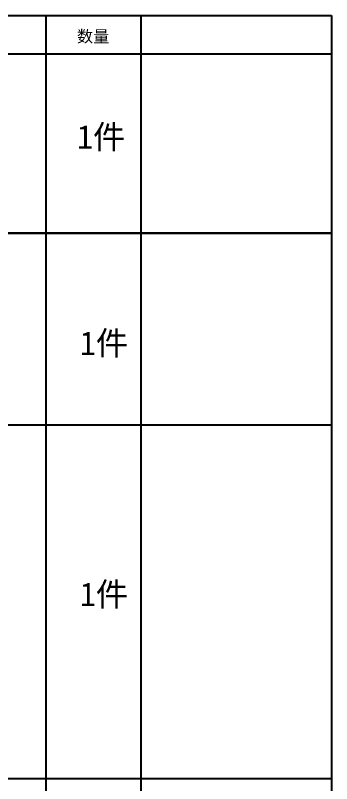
# Model space of a CAD drawing. Header units: millimetres. Extents: x 6817 to 15937, y -5221 to -164.
# Drawn here: x 10315.4 to 10425.2, y -1044.9 to -778.1 of the extents above; entities that cross this region are included whole.
import ezdxf

# ---------------------------------------------------------------- set-up
doc = ezdxf.new("R2010")
doc.units = ezdxf.units.MM
doc.layers.add('图层2', color=108, linetype='Continuous')
doc.styles.get("Standard").update_dxf_attribs({"font": 'txt', "bigfont": 'gbcbig.shx'})

msp = doc.modelspace()

# ---------------------------------------------------------------- linework, layer by layer
at = {"layer": '图层2', "color": 2, "linetype": 'ByBlock'}
for p, q in [((10129.479, -778.098), (10425.184, -778.098)), ((10325.95, -778.098), (10325.95, -853.694)), ((10358.925, -778.098), (10358.925, -853.694)), ((10425.184, -778.098), (10425.184, -853.694)), ((10129.479, -791.449), (10425.184, -791.449)), ((10425.184, -853.694), (10129.479, -853.694)), ((10129.479, -853.694), (10425.184, -853.694)), ((10325.95, -853.694), (10325.95, -1043.18)), ((10358.925, -853.694), (10358.925, -1043.18)), ((10425.184, -853.694), (10425.184, -1043.18)), ((10425.184, -920.377), (10129.479, -920.377)), ((10425.184, -1043.18), (10129.479, -1043.18)), ((10425.184, -1043.18), (10129.479, -1043.18)), ((10325.95, -1043.18), (10325.95, -1131.387)), ((10358.925, -1043.18), (10358.925, -1131.387)), ((10425.184, -1043.18), (10425.184, -1131.387))]:
    msp.add_line(p, q, dxfattribs=at)

# ---------------------------------------------------------------- texts
at = {"color": 2, "attachment_point": 1}
for s, insert, char_height, width in [('{\\fSimSun|b0|i0|c134|p2;数量}', (10336.746, -783.343), 4.10936, 18.02773), ('{\\fSimSun|b0|i0|c134|p2;1件}', (10336.746, -816.219), 8.21872, 36.05545), ('{\\fSimSun|b0|i0|c134|p2;1件}', (10337.726, -887.804), 8.21872, 36.05545), ('{\\fSimSun|b0|i0|c134|p2;1件}', (10337.726, -975.023), 8.21872, 36.05545)]:
    msp.add_mtext(s, dxfattribs=dict(at, insert=insert, char_height=char_height, width=width))

doc.saveas('drawing.dxf')
